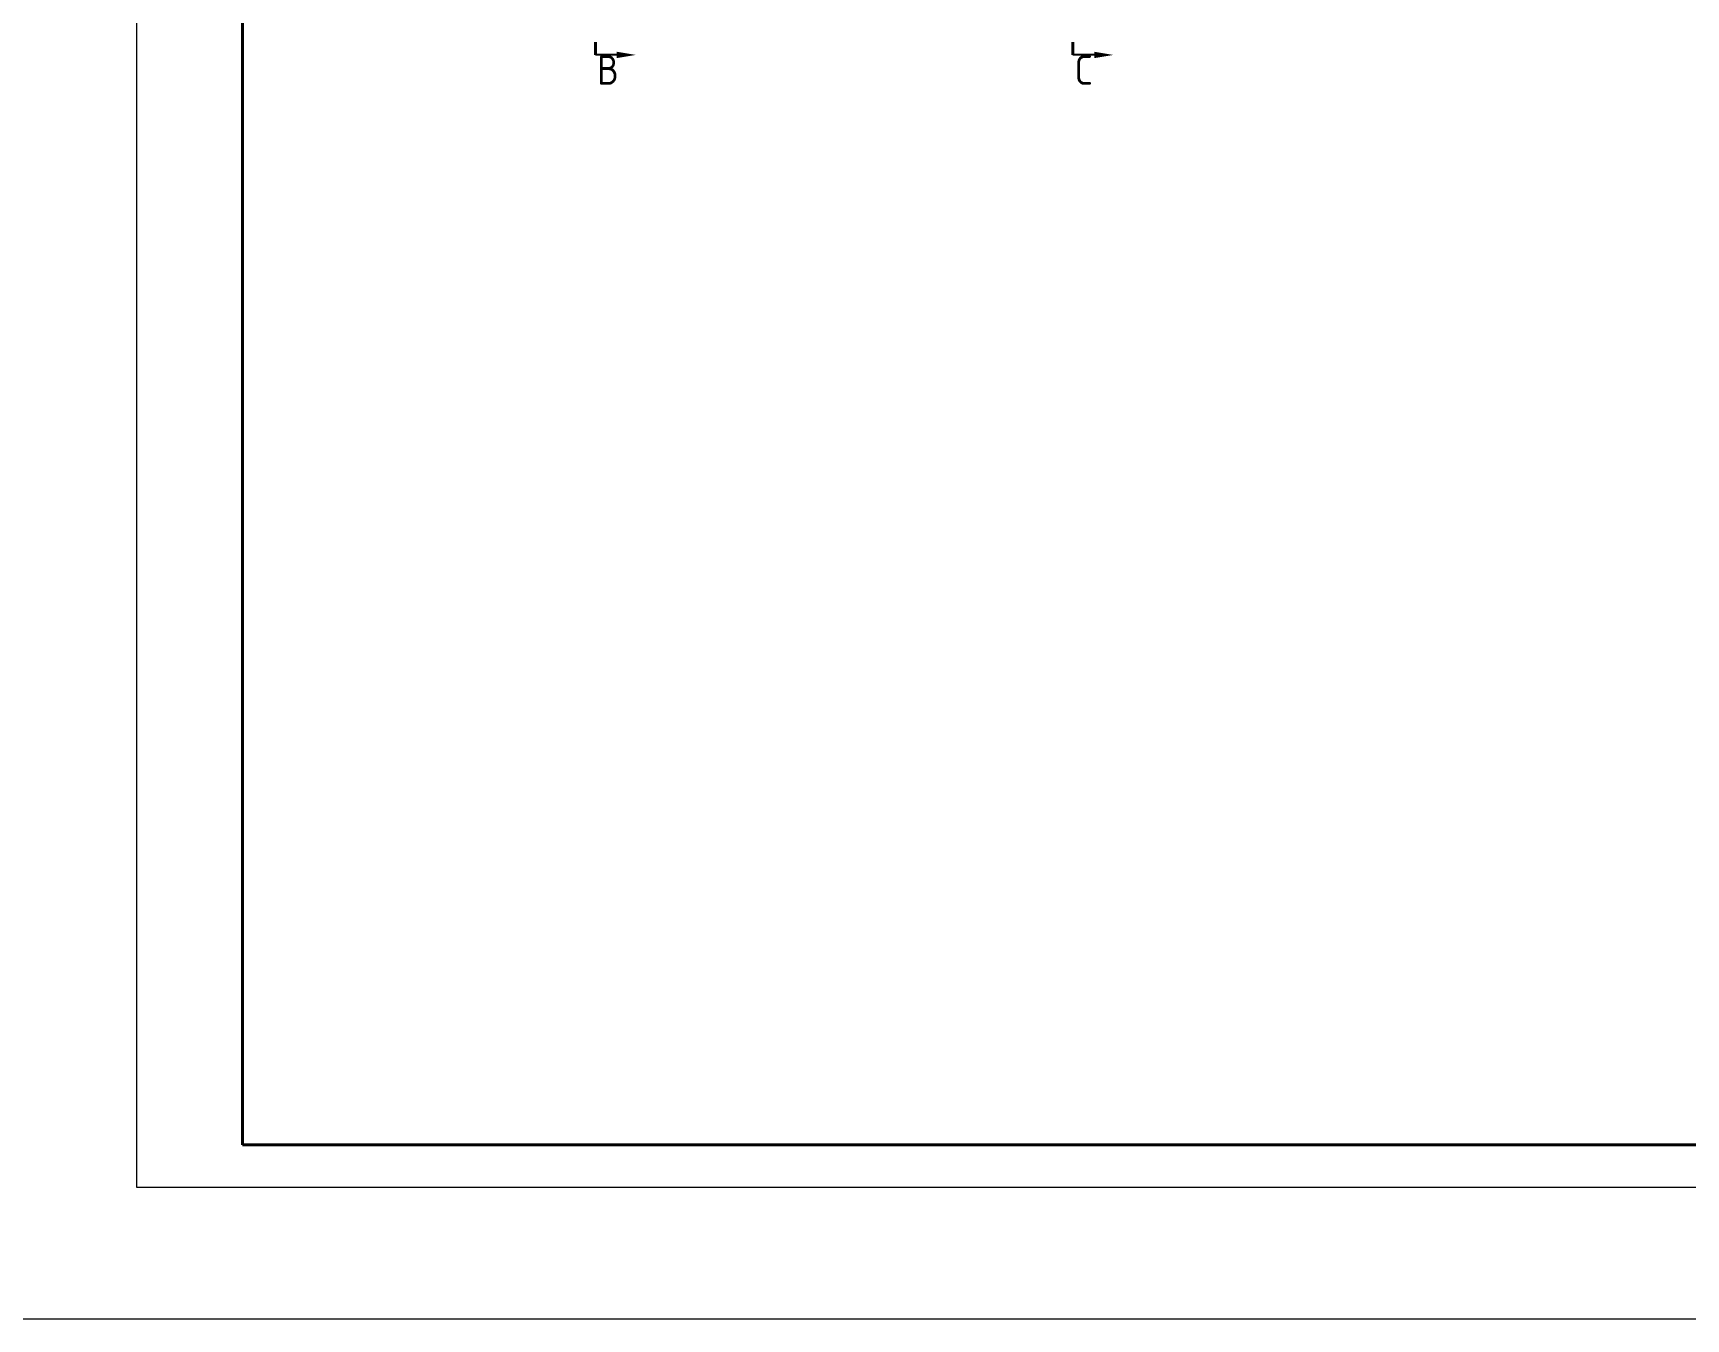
# Model space of a CAD drawing. Header units: millimetres. Extents: x 188205 to 604756, y -401673 to 15123.
# Drawn here: x 341624 to 366940, y -190112 to -170411 of the extents above; entities that cross this region are included whole.
import ezdxf

# ---------------------------------------------------------------- set-up
doc = ezdxf.new("R2010")
doc.units = ezdxf.units.MM
doc.header["$LTSCALE"] = 500
for name, color, linetype, lineweight in [('BIAOZHU', 3, 'Continuous', 25), ('SHI', 7, 'Continuous', 40), ('WEN', 3, 'Continuous', 20), ('XI', 2, 'Continuous', 20)]:
    doc.layers.add(name, color=color, linetype=linetype, lineweight=lineweight)
doc.styles.add('GB', font='gbenor.shx', dxfattribs={"bigfont": 'gbcbig.shx'})

# ---------------------------------------------------------------- blocks, each defined once
blk = doc.blocks.new('剖切箭头(下右)')
at = {"layer": 'BIAOZHU'}
blk.add_line((5, 0), (0, 0), dxfattribs=at)
blk.add_solid([(5, -0.75), (5, 0.75), (9.5, 0)], dxfattribs=at)
at = {"layer": 'SHI'}
blk.add_line((0, 0), (0, 3), dxfattribs=at)
at = {"layer": 'BIAOZHU', "style": 'GB', "flags": 8}
blk.add_attdef('A', (0.41, -7.04), '', height=7, dxfattribs=at)

msp = doc.modelspace()

# ---------------------------------------------------------------- linework, layer by layer
at = {"layer": 'SHI'}
msp.add_lwpolyline([(344831.668, -187443.044), (402681.668, -187443.044), (402681.668, -150133.044), (344831.668, -150133.044)], close=True, dxfattribs=at)
at = {"layer": 'WEN'}
msp.add_line((253303.724, -190111.756), (604756.419, -190111.756), dxfattribs=at)
at = {"layer": 'XI'}
msp.add_lwpolyline([(343206.668, -188093.044), (403331.668, -188093.044), (403331.668, -149483.044), (343206.668, -149483.044)], close=True, dxfattribs=at)

# ---------------------------------------------------------------- block references
at = {"xscale": 65, "yscale": 65, "zscale": 65}
for p, values in [((350238.696, -170745.976), {'A': 'B'}), ((357551.081, -170745.976), {'A': 'C'})]:
    msp.add_blockref('剖切箭头(下右)', p, dxfattribs=at).add_auto_attribs(values)

doc.saveas('drawing.dxf')
